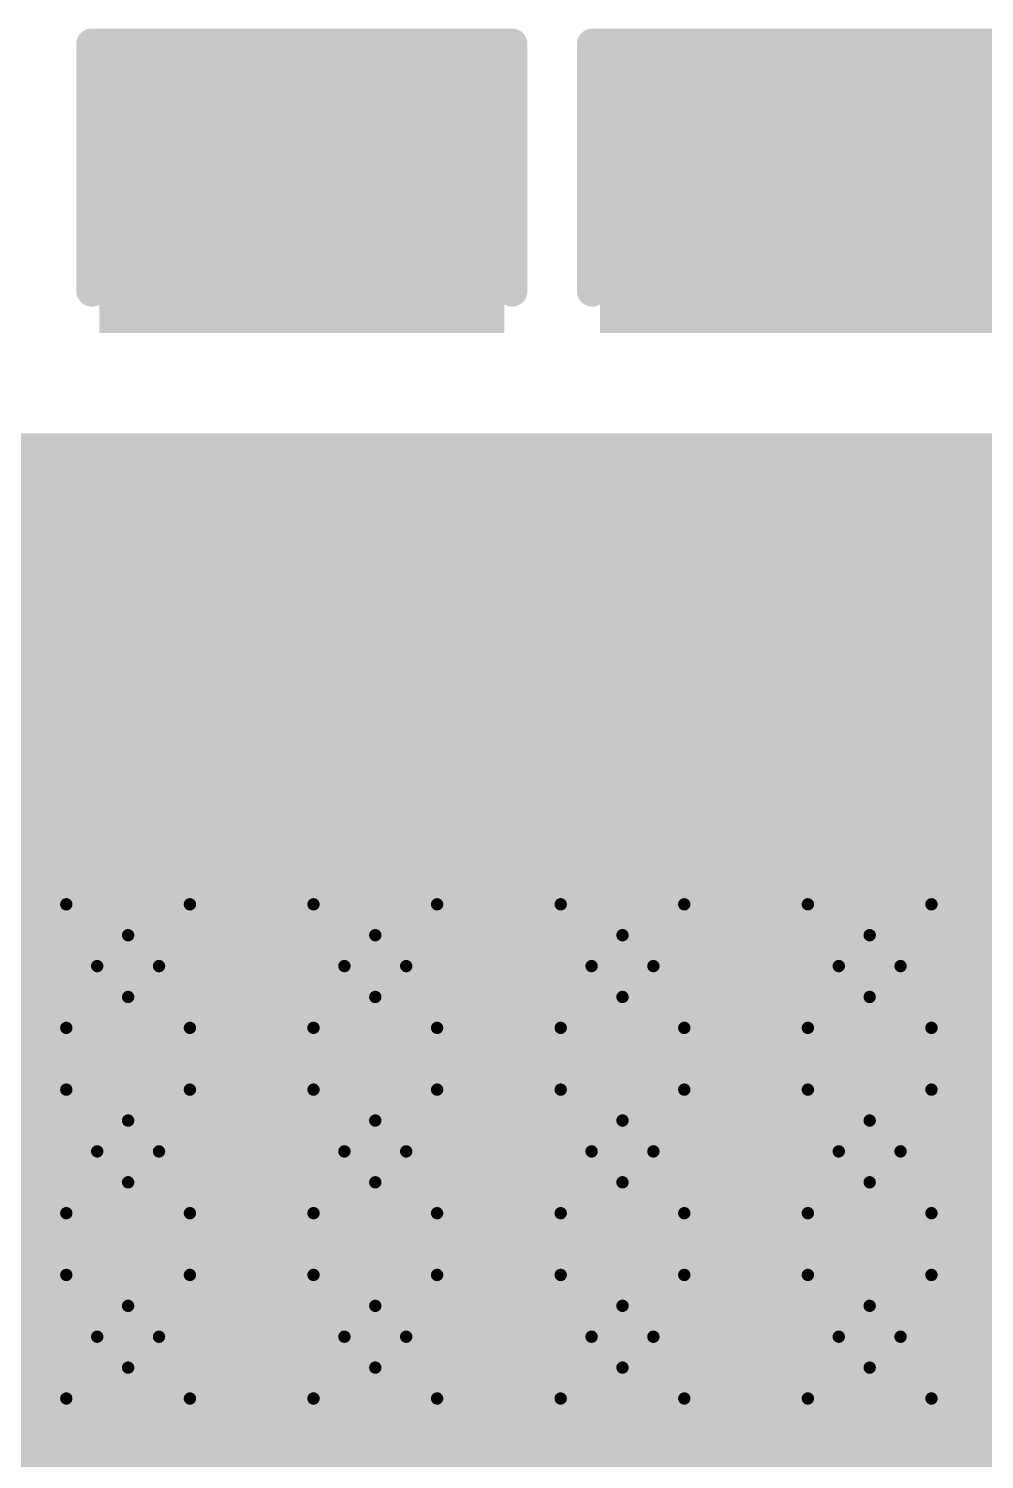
# Model space of a CAD drawing. Header units: inches. Extents: x -11 to 1110, y -7 to 455.
# Drawn here: x 620.95 to 624.88, y 9.4 to 15.28 of the extents above; entities that cross this region are included whole.
import ezdxf

# ---------------------------------------------------------------- set-up
doc = ezdxf.new("R2010")
doc.units = ezdxf.units.IN
for name, color, linetype in [('Bottom Layer', 5, 'Continuous'), ('Bottom Overlay', 54, 'Continuous'), ('Bottom Paste', 16, 'Continuous'), ('Bottom Solder', 6, 'Continuous'), ('Drill Drawing', 1, 'Continuous'), ('Top Layer', 1, 'Continuous'), ('Top Solder', 216, 'Continuous'), ('Via Holes', 16, 'Continuous')]:
    doc.layers.add(name, color=color, linetype=linetype)

# ---------------------------------------------------------------- blocks, each defined once
blk = doc.blocks.new('C___0805_B_255')
at = {"layer": 'Bottom Layer'}
for points in [[(-1.524, 0.762), (-0.508, 0.762), (-0.508, -0.762), (-1.524, -0.762)], [(0.508, 0.762), (1.524, 0.762), (1.524, -0.762), (0.508, -0.762)]]:
    blk.add_hatch(color=5, dxfattribs=at).paths.add_polyline_path(points)
at = {"layer": 'Bottom Paste'}
for points in [[(-1.524, 0.762), (-0.508, 0.762), (-0.508, -0.762), (-1.524, -0.762)], [(0.508, 0.762), (1.524, 0.762), (1.524, -0.762), (0.508, -0.762)]]:
    blk.add_hatch(color=16, dxfattribs=at).paths.add_polyline_path(points)
at = {"layer": 'Bottom Solder'}
for points in [[(-1.594, 0.832), (-0.438, 0.832), (-0.438, -0.832), (-1.594, -0.832)], [(0.438, 0.832), (1.594, 0.832), (1.594, -0.832), (0.438, -0.832)]]:
    blk.add_hatch(color=6, dxfattribs=at).paths.add_polyline_path(points)
at = {"layer": 'Bottom Overlay'}
for points in [[(-0.6096, 0.8636, 0.127, 0.127, 0), (-1.6256, 0.8636, 0.127, 0.127, 0)], [(-1.6256, -0.8636, 0.127, 0.127, 0), (-1.6256, 0.8636, 0.127, 0.127, 0)], [(1.6256, 0.8636, 0.127, 0.127, 0), (0.6096, 0.8636, 0.127, 0.127, 0)], [(1.6256, -0.8636, 0.127, 0.127, 0), (1.6256, 0.8636, 0.127, 0.127, 0)], [(-0.6096, -0.8636, 0.127, 0.127, 0), (-1.6256, -0.8636, 0.127, 0.127, 0)], [(1.6256, -0.8636, 0.127, 0.127, 0), (0.6096, -0.8636, 0.127, 0.127, 0)]]:
    blk.add_lwpolyline(points, format="xyseb", dxfattribs=at)
for points in [[(-1.6574, 0.8636, 0.0635, 0.0635, 1), (-1.5938, 0.8636, 0.0635, 0.0635, 1)], [(-1.6574, 0.8636, 0.0635, 0.0635, 1), (-1.5938, 0.8636, 0.0635, 0.0635, 1)], [(-0.6413, 0.8636, 0.0635, 0.0635, 1), (-0.5778, 0.8636, 0.0635, 0.0635, 1)], [(0.5778, 0.8636, 0.0635, 0.0635, 1), (0.6413, 0.8636, 0.0635, 0.0635, 1)], [(1.5938, 0.8636, 0.0635, 0.0635, 1), (1.6574, 0.8636, 0.0635, 0.0635, 1)], [(1.5938, 0.8636, 0.0635, 0.0635, 1), (1.6574, 0.8636, 0.0635, 0.0635, 1)], [(-1.6574, -0.8636, 0.0635, 0.0635, 1), (-1.5938, -0.8636, 0.0635, 0.0635, 1)], [(-1.6574, -0.8636, 0.0635, 0.0635, 1), (-1.5938, -0.8636, 0.0635, 0.0635, 1)], [(-0.6413, -0.8636, 0.0635, 0.0635, 1), (-0.5778, -0.8636, 0.0635, 0.0635, 1)], [(0.5778, -0.8636, 0.0635, 0.0635, 1), (0.6413, -0.8636, 0.0635, 0.0635, 1)], [(1.5938, -0.8636, 0.0635, 0.0635, 1), (1.6574, -0.8636, 0.0635, 0.0635, 1)], [(1.5938, -0.8636, 0.0635, 0.0635, 1), (1.6574, -0.8636, 0.0635, 0.0635, 1)]]:
    blk.add_lwpolyline(points, format="xyseb", close=True, dxfattribs=at)
blk = doc.blocks.new('C___0805_B_256')
at = {"layer": 'Bottom Layer'}
for points in [[(-1.524, 0.762), (-0.508, 0.762), (-0.508, -0.762), (-1.524, -0.762)], [(0.508, 0.762), (1.524, 0.762), (1.524, -0.762), (0.508, -0.762)]]:
    blk.add_hatch(color=5, dxfattribs=at).paths.add_polyline_path(points)
at = {"layer": 'Bottom Paste'}
for points in [[(-1.524, 0.762), (-0.508, 0.762), (-0.508, -0.762), (-1.524, -0.762)], [(0.508, 0.762), (1.524, 0.762), (1.524, -0.762), (0.508, -0.762)]]:
    blk.add_hatch(color=16, dxfattribs=at).paths.add_polyline_path(points)
at = {"layer": 'Bottom Solder'}
for points in [[(-1.594, 0.832), (-0.438, 0.832), (-0.438, -0.832), (-1.594, -0.832)], [(0.438, 0.832), (1.594, 0.832), (1.594, -0.832), (0.438, -0.832)]]:
    blk.add_hatch(color=6, dxfattribs=at).paths.add_polyline_path(points)
at = {"layer": 'Bottom Overlay'}
for points in [[(-0.6096, 0.8636, 0.127, 0.127, 0), (-1.6256, 0.8636, 0.127, 0.127, 0)], [(-1.6256, -0.8636, 0.127, 0.127, 0), (-1.6256, 0.8636, 0.127, 0.127, 0)], [(1.6256, 0.8636, 0.127, 0.127, 0), (0.6096, 0.8636, 0.127, 0.127, 0)], [(1.6256, -0.8636, 0.127, 0.127, 0), (1.6256, 0.8636, 0.127, 0.127, 0)], [(-0.6096, -0.8636, 0.127, 0.127, 0), (-1.6256, -0.8636, 0.127, 0.127, 0)], [(1.6256, -0.8636, 0.127, 0.127, 0), (0.6096, -0.8636, 0.127, 0.127, 0)]]:
    blk.add_lwpolyline(points, format="xyseb", dxfattribs=at)
for points in [[(-1.6574, 0.8636, 0.0635, 0.0635, 1), (-1.5938, 0.8636, 0.0635, 0.0635, 1)], [(-1.6574, 0.8636, 0.0635, 0.0635, 1), (-1.5938, 0.8636, 0.0635, 0.0635, 1)], [(-0.6413, 0.8636, 0.0635, 0.0635, 1), (-0.5778, 0.8636, 0.0635, 0.0635, 1)], [(0.5778, 0.8636, 0.0635, 0.0635, 1), (0.6413, 0.8636, 0.0635, 0.0635, 1)], [(1.5938, 0.8636, 0.0635, 0.0635, 1), (1.6574, 0.8636, 0.0635, 0.0635, 1)], [(1.5938, 0.8636, 0.0635, 0.0635, 1), (1.6574, 0.8636, 0.0635, 0.0635, 1)], [(-1.6574, -0.8636, 0.0635, 0.0635, 1), (-1.5938, -0.8636, 0.0635, 0.0635, 1)], [(-1.6574, -0.8636, 0.0635, 0.0635, 1), (-1.5938, -0.8636, 0.0635, 0.0635, 1)], [(-0.6413, -0.8636, 0.0635, 0.0635, 1), (-0.5778, -0.8636, 0.0635, 0.0635, 1)], [(0.5778, -0.8636, 0.0635, 0.0635, 1), (0.6413, -0.8636, 0.0635, 0.0635, 1)], [(1.5938, -0.8636, 0.0635, 0.0635, 1), (1.6574, -0.8636, 0.0635, 0.0635, 1)], [(1.5938, -0.8636, 0.0635, 0.0635, 1), (1.6574, -0.8636, 0.0635, 0.0635, 1)]]:
    blk.add_lwpolyline(points, format="xyseb", close=True, dxfattribs=at)

msp = doc.modelspace()

# ---------------------------------------------------------------- hatches: boundary and pattern name
at = {"layer": 'Bottom Layer'}
msp.add_hatch(color=5, dxfattribs=at).paths.add_polyline_path([(638.429, 15.2624), (638.432, 15.2475), (638.432, 13.621), (638.432, 10.2866), (638.432, 10.2866), (638.432, 8.4648), (636.2401, 8.4648), (636.2222, 8.4684), (636.2222, 8.8204), (633.86, 8.8204), (633.86, 8.5077), (633.8565, 8.4902), (633.8565, 7.9603), (633.8387, 7.9568), (633.3267, 7.9568), (633.3088, 7.9603), (633.3088, 8.648), (633.2504, 8.648), (633.2504, 10.4714), (631.0884, 10.4714), (631.0884, 0.259), (600.8116, 0.259), (600.8116, 5.8241), (600.8146, 5.839), (600.8295, 5.842), (617.4486, 5.842), (617.4486, 10.4714), (616.2981, 10.4714), (616.2832, 10.4744), (616.2802, 10.4893), (616.2802, 10.8267), (616.2802, 12.0856), (614.6401, 12.0856), (614.371, 12.3547), (614.371, 12.7805), (614.3759, 12.7805), (614.3759, 13.621), (614.5964, 13.621), (614.5964, 12.7805), (615.176, 12.7805), (615.176, 13.621), (627.2784, 13.621), (627.2784, 15.2475), (627.2814, 15.2624), (627.2963, 15.2654), (638.4141, 15.2654)])
h = msp.add_hatch(color=5, dxfattribs=at)
edge = h.paths.add_edge_path()
edge.add_arc((621.3602, 11.43), 0.3, 0, 360)
h = msp.add_hatch(color=5, dxfattribs=at)
edge = h.paths.add_edge_path()
edge.add_arc((622.3762, 11.43), 0.3, 0, 360)
h = msp.add_hatch(color=5, dxfattribs=at)
edge = h.paths.add_edge_path()
edge.add_arc((623.3922, 11.43), 0.3, 0, 360)
h = msp.add_hatch(color=5, dxfattribs=at)
edge = h.paths.add_edge_path()
edge.add_arc((624.4082, 11.43), 0.3, 0, 360)
h = msp.add_hatch(color=5, dxfattribs=at)
edge = h.paths.add_edge_path()
edge.add_arc((621.3602, 10.668), 0.3, 0, 360)
h = msp.add_hatch(color=5, dxfattribs=at)
edge = h.paths.add_edge_path()
edge.add_arc((622.3762, 10.668), 0.3, 0, 360)
h = msp.add_hatch(color=5, dxfattribs=at)
edge = h.paths.add_edge_path()
edge.add_arc((623.3922, 10.668), 0.3, 0, 360)
h = msp.add_hatch(color=5, dxfattribs=at)
edge = h.paths.add_edge_path()
edge.add_arc((624.4082, 10.668), 0.3, 0, 360)
h = msp.add_hatch(color=5, dxfattribs=at)
edge = h.paths.add_edge_path()
edge.add_arc((621.3602, 9.906), 0.3, 0, 360)
h = msp.add_hatch(color=5, dxfattribs=at)
edge = h.paths.add_edge_path()
edge.add_arc((622.3762, 9.906), 0.3, 0, 360)
h = msp.add_hatch(color=5, dxfattribs=at)
edge = h.paths.add_edge_path()
edge.add_arc((623.3922, 9.906), 0.3, 0, 360)
h = msp.add_hatch(color=5, dxfattribs=at)
edge = h.paths.add_edge_path()
edge.add_arc((624.4082, 9.906), 0.3, 0, 360)
at = {"layer": 'Bottom Solder'}
h = msp.add_hatch(color=6, dxfattribs=at)
edge = h.paths.add_edge_path()
edge.add_arc((621.3602, 11.43), 0.4016, 0, 360)
h = msp.add_hatch(color=6, dxfattribs=at)
edge = h.paths.add_edge_path()
edge.add_arc((622.3762, 11.43), 0.4016, 0, 360)
h = msp.add_hatch(color=6, dxfattribs=at)
edge = h.paths.add_edge_path()
edge.add_arc((623.3922, 11.43), 0.4016, 0, 360)
h = msp.add_hatch(color=6, dxfattribs=at)
edge = h.paths.add_edge_path()
edge.add_arc((624.4082, 11.43), 0.4016, 0, 360)
h = msp.add_hatch(color=6, dxfattribs=at)
edge = h.paths.add_edge_path()
edge.add_arc((621.3602, 10.668), 0.4016, 0, 360)
h = msp.add_hatch(color=6, dxfattribs=at)
edge = h.paths.add_edge_path()
edge.add_arc((622.3762, 10.668), 0.4016, 0, 360)
h = msp.add_hatch(color=6, dxfattribs=at)
edge = h.paths.add_edge_path()
edge.add_arc((623.3922, 10.668), 0.4016, 0, 360)
h = msp.add_hatch(color=6, dxfattribs=at)
edge = h.paths.add_edge_path()
edge.add_arc((624.4082, 10.668), 0.4016, 0, 360)
h = msp.add_hatch(color=6, dxfattribs=at)
edge = h.paths.add_edge_path()
edge.add_arc((621.3602, 9.906), 0.4016, 0, 360)
h = msp.add_hatch(color=6, dxfattribs=at)
edge = h.paths.add_edge_path()
edge.add_arc((622.3762, 9.906), 0.4016, 0, 360)
h = msp.add_hatch(color=6, dxfattribs=at)
edge = h.paths.add_edge_path()
edge.add_arc((623.3922, 9.906), 0.4016, 0, 360)
h = msp.add_hatch(color=6, dxfattribs=at)
edge = h.paths.add_edge_path()
edge.add_arc((624.4082, 9.906), 0.4016, 0, 360)
at = {"layer": 'Top Layer'}
msp.add_hatch(color=1, dxfattribs=at).paths.add_polyline_path([(638.432, 8.8204), (631.1392, 8.8204), (631.1392, 0.259), (616.2802, 0.259), (616.2802, 10.4714), (616.2802, 12.0856), (616.2802, 13.621), (638.432, 13.621)])
h = msp.add_hatch(color=1, dxfattribs=at)
edge = h.paths.add_edge_path()
edge.add_arc((621.3602, 11.43), 0.3, 0, 360)
h = msp.add_hatch(color=1, dxfattribs=at)
edge = h.paths.add_edge_path()
edge.add_arc((622.3762, 11.43), 0.3, 0, 360)
h = msp.add_hatch(color=1, dxfattribs=at)
edge = h.paths.add_edge_path()
edge.add_arc((623.3922, 11.43), 0.3, 0, 360)
h = msp.add_hatch(color=1, dxfattribs=at)
edge = h.paths.add_edge_path()
edge.add_arc((624.4082, 11.43), 0.3, 0, 360)
h = msp.add_hatch(color=1, dxfattribs=at)
edge = h.paths.add_edge_path()
edge.add_arc((621.3602, 10.668), 0.3, 0, 360)
h = msp.add_hatch(color=1, dxfattribs=at)
edge = h.paths.add_edge_path()
edge.add_arc((622.3762, 10.668), 0.3, 0, 360)
h = msp.add_hatch(color=1, dxfattribs=at)
edge = h.paths.add_edge_path()
edge.add_arc((623.3922, 10.668), 0.3, 0, 360)
h = msp.add_hatch(color=1, dxfattribs=at)
edge = h.paths.add_edge_path()
edge.add_arc((624.4082, 10.668), 0.3, 0, 360)
h = msp.add_hatch(color=1, dxfattribs=at)
edge = h.paths.add_edge_path()
edge.add_arc((621.3602, 9.906), 0.3, 0, 360)
h = msp.add_hatch(color=1, dxfattribs=at)
edge = h.paths.add_edge_path()
edge.add_arc((622.3762, 9.906), 0.3, 0, 360)
h = msp.add_hatch(color=1, dxfattribs=at)
edge = h.paths.add_edge_path()
edge.add_arc((623.3922, 9.906), 0.3, 0, 360)
h = msp.add_hatch(color=1, dxfattribs=at)
edge = h.paths.add_edge_path()
edge.add_arc((624.4082, 9.906), 0.3, 0, 360)
at = {"layer": 'Top Solder'}
h = msp.add_hatch(color=216, dxfattribs=at)
edge = h.paths.add_edge_path()
edge.add_arc((621.3602, 11.43), 0.4016, 0, 360)
h = msp.add_hatch(color=216, dxfattribs=at)
edge = h.paths.add_edge_path()
edge.add_arc((622.3762, 11.43), 0.4016, 0, 360)
h = msp.add_hatch(color=216, dxfattribs=at)
edge = h.paths.add_edge_path()
edge.add_arc((623.3922, 11.43), 0.4016, 0, 360)
h = msp.add_hatch(color=216, dxfattribs=at)
edge = h.paths.add_edge_path()
edge.add_arc((624.4082, 11.43), 0.4016, 0, 360)
h = msp.add_hatch(color=216, dxfattribs=at)
edge = h.paths.add_edge_path()
edge.add_arc((621.3602, 10.668), 0.4016, 0, 360)
h = msp.add_hatch(color=216, dxfattribs=at)
edge = h.paths.add_edge_path()
edge.add_arc((622.3762, 10.668), 0.4016, 0, 360)
h = msp.add_hatch(color=216, dxfattribs=at)
edge = h.paths.add_edge_path()
edge.add_arc((623.3922, 10.668), 0.4016, 0, 360)
h = msp.add_hatch(color=216, dxfattribs=at)
edge = h.paths.add_edge_path()
edge.add_arc((624.4082, 10.668), 0.4016, 0, 360)
h = msp.add_hatch(color=216, dxfattribs=at)
edge = h.paths.add_edge_path()
edge.add_arc((621.3602, 9.906), 0.4016, 0, 360)
h = msp.add_hatch(color=216, dxfattribs=at)
edge = h.paths.add_edge_path()
edge.add_arc((622.3762, 9.906), 0.4016, 0, 360)
h = msp.add_hatch(color=216, dxfattribs=at)
edge = h.paths.add_edge_path()
edge.add_arc((623.3922, 9.906), 0.4016, 0, 360)
h = msp.add_hatch(color=216, dxfattribs=at)
edge = h.paths.add_edge_path()
edge.add_arc((624.4082, 9.906), 0.4016, 0, 360)
at = {"layer": 'Via Holes'}
h = msp.add_hatch(color=7, dxfattribs=at)
edge = h.paths.add_edge_path()
edge.add_arc((621.3602, 11.43), 0.15, 0, 360)
h = msp.add_hatch(color=7, dxfattribs=at)
edge = h.paths.add_edge_path()
edge.add_arc((622.3762, 11.43), 0.15, 0, 360)
h = msp.add_hatch(color=7, dxfattribs=at)
edge = h.paths.add_edge_path()
edge.add_arc((623.3922, 11.43), 0.15, 0, 360)
h = msp.add_hatch(color=7, dxfattribs=at)
edge = h.paths.add_edge_path()
edge.add_arc((624.4082, 11.43), 0.15, 0, 360)
h = msp.add_hatch(color=7, dxfattribs=at)
edge = h.paths.add_edge_path()
edge.add_arc((621.3602, 10.668), 0.15, 0, 360)
h = msp.add_hatch(color=7, dxfattribs=at)
edge = h.paths.add_edge_path()
edge.add_arc((622.3762, 10.668), 0.15, 0, 360)
h = msp.add_hatch(color=7, dxfattribs=at)
edge = h.paths.add_edge_path()
edge.add_arc((623.3922, 10.668), 0.15, 0, 360)
h = msp.add_hatch(color=7, dxfattribs=at)
edge = h.paths.add_edge_path()
edge.add_arc((624.4082, 10.668), 0.15, 0, 360)
h = msp.add_hatch(color=7, dxfattribs=at)
edge = h.paths.add_edge_path()
edge.add_arc((621.3602, 9.906), 0.15, 0, 360)
h = msp.add_hatch(color=7, dxfattribs=at)
edge = h.paths.add_edge_path()
edge.add_arc((622.3762, 9.906), 0.15, 0, 360)
h = msp.add_hatch(color=7, dxfattribs=at)
edge = h.paths.add_edge_path()
edge.add_arc((623.3922, 9.906), 0.15, 0, 360)
h = msp.add_hatch(color=7, dxfattribs=at)
edge = h.paths.add_edge_path()
edge.add_arc((624.4082, 9.906), 0.15, 0, 360)

# ---------------------------------------------------------------- linework, layer by layer
at = {"layer": 'Drill Drawing'}
for points in [[(621.1062, 11.684, 0.0508, 0.0508, 0), (621.3602, 11.557, 0.0508, 0.0508, 0)], [(621.1062, 11.684, 0.0508, 0.0508, 0), (621.2332, 11.43, 0.0508, 0.0508, 0)], [(621.3602, 11.557, 0.0508, 0.0508, 0), (621.6142, 11.684, 0.0508, 0.0508, 0)], [(621.4872, 11.43, 0.0508, 0.0508, 0), (621.6142, 11.684, 0.0508, 0.0508, 0)], [(622.1222, 11.684, 0.0508, 0.0508, 0), (622.3762, 11.557, 0.0508, 0.0508, 0)], [(622.1222, 11.684, 0.0508, 0.0508, 0), (622.2492, 11.43, 0.0508, 0.0508, 0)], [(622.3762, 11.557, 0.0508, 0.0508, 0), (622.6302, 11.684, 0.0508, 0.0508, 0)], [(622.5032, 11.43, 0.0508, 0.0508, 0), (622.6302, 11.684, 0.0508, 0.0508, 0)], [(623.1382, 11.684, 0.0508, 0.0508, 0), (623.3922, 11.557, 0.0508, 0.0508, 0)], [(623.1382, 11.684, 0.0508, 0.0508, 0), (623.2652, 11.43, 0.0508, 0.0508, 0)], [(623.3922, 11.557, 0.0508, 0.0508, 0), (623.6462, 11.684, 0.0508, 0.0508, 0)], [(623.5192, 11.43, 0.0508, 0.0508, 0), (623.6462, 11.684, 0.0508, 0.0508, 0)], [(624.1542, 11.684, 0.0508, 0.0508, 0), (624.4082, 11.557, 0.0508, 0.0508, 0)], [(624.1542, 11.684, 0.0508, 0.0508, 0), (624.2812, 11.43, 0.0508, 0.0508, 0)], [(624.4082, 11.557, 0.0508, 0.0508, 0), (624.6622, 11.684, 0.0508, 0.0508, 0)], [(624.5352, 11.43, 0.0508, 0.0508, 0), (624.6622, 11.684, 0.0508, 0.0508, 0)], [(621.1062, 11.176, 0.0508, 0.0508, 0), (621.2332, 11.43, 0.0508, 0.0508, 0)], [(621.4872, 11.43, 0.0508, 0.0508, 0), (621.6142, 11.176, 0.0508, 0.0508, 0)], [(622.1222, 11.176, 0.0508, 0.0508, 0), (622.2492, 11.43, 0.0508, 0.0508, 0)], [(622.5032, 11.43, 0.0508, 0.0508, 0), (622.6302, 11.176, 0.0508, 0.0508, 0)], [(623.1382, 11.176, 0.0508, 0.0508, 0), (623.2652, 11.43, 0.0508, 0.0508, 0)], [(623.5192, 11.43, 0.0508, 0.0508, 0), (623.6462, 11.176, 0.0508, 0.0508, 0)], [(624.1542, 11.176, 0.0508, 0.0508, 0), (624.2812, 11.43, 0.0508, 0.0508, 0)], [(624.5352, 11.43, 0.0508, 0.0508, 0), (624.6622, 11.176, 0.0508, 0.0508, 0)], [(621.1062, 11.176, 0.0508, 0.0508, 0), (621.3602, 11.303, 0.0508, 0.0508, 0)], [(621.3602, 11.303, 0.0508, 0.0508, 0), (621.6142, 11.176, 0.0508, 0.0508, 0)], [(622.1222, 11.176, 0.0508, 0.0508, 0), (622.3762, 11.303, 0.0508, 0.0508, 0)], [(622.3762, 11.303, 0.0508, 0.0508, 0), (622.6302, 11.176, 0.0508, 0.0508, 0)], [(623.1382, 11.176, 0.0508, 0.0508, 0), (623.3922, 11.303, 0.0508, 0.0508, 0)], [(623.3922, 11.303, 0.0508, 0.0508, 0), (623.6462, 11.176, 0.0508, 0.0508, 0)], [(624.1542, 11.176, 0.0508, 0.0508, 0), (624.4082, 11.303, 0.0508, 0.0508, 0)], [(624.4082, 11.303, 0.0508, 0.0508, 0), (624.6622, 11.176, 0.0508, 0.0508, 0)], [(621.1062, 10.922, 0.0508, 0.0508, 0), (621.3602, 10.795, 0.0508, 0.0508, 0)], [(621.1062, 10.922, 0.0508, 0.0508, 0), (621.2332, 10.668, 0.0508, 0.0508, 0)], [(621.3602, 10.795, 0.0508, 0.0508, 0), (621.6142, 10.922, 0.0508, 0.0508, 0)], [(621.4872, 10.668, 0.0508, 0.0508, 0), (621.6142, 10.922, 0.0508, 0.0508, 0)], [(622.1222, 10.922, 0.0508, 0.0508, 0), (622.3762, 10.795, 0.0508, 0.0508, 0)], [(622.1222, 10.922, 0.0508, 0.0508, 0), (622.2492, 10.668, 0.0508, 0.0508, 0)], [(622.3762, 10.795, 0.0508, 0.0508, 0), (622.6302, 10.922, 0.0508, 0.0508, 0)], [(622.5032, 10.668, 0.0508, 0.0508, 0), (622.6302, 10.922, 0.0508, 0.0508, 0)], [(623.1382, 10.922, 0.0508, 0.0508, 0), (623.3922, 10.795, 0.0508, 0.0508, 0)], [(623.1382, 10.922, 0.0508, 0.0508, 0), (623.2652, 10.668, 0.0508, 0.0508, 0)], [(623.3922, 10.795, 0.0508, 0.0508, 0), (623.6462, 10.922, 0.0508, 0.0508, 0)], [(623.5192, 10.668, 0.0508, 0.0508, 0), (623.6462, 10.922, 0.0508, 0.0508, 0)], [(624.1542, 10.922, 0.0508, 0.0508, 0), (624.4082, 10.795, 0.0508, 0.0508, 0)], [(624.1542, 10.922, 0.0508, 0.0508, 0), (624.2812, 10.668, 0.0508, 0.0508, 0)], [(624.4082, 10.795, 0.0508, 0.0508, 0), (624.6622, 10.922, 0.0508, 0.0508, 0)], [(624.5352, 10.668, 0.0508, 0.0508, 0), (624.6622, 10.922, 0.0508, 0.0508, 0)], [(621.1062, 10.414, 0.0508, 0.0508, 0), (621.2332, 10.668, 0.0508, 0.0508, 0)], [(621.4872, 10.668, 0.0508, 0.0508, 0), (621.6142, 10.414, 0.0508, 0.0508, 0)], [(622.1222, 10.414, 0.0508, 0.0508, 0), (622.2492, 10.668, 0.0508, 0.0508, 0)], [(622.5032, 10.668, 0.0508, 0.0508, 0), (622.6302, 10.414, 0.0508, 0.0508, 0)], [(623.1382, 10.414, 0.0508, 0.0508, 0), (623.2652, 10.668, 0.0508, 0.0508, 0)], [(623.5192, 10.668, 0.0508, 0.0508, 0), (623.6462, 10.414, 0.0508, 0.0508, 0)], [(624.1542, 10.414, 0.0508, 0.0508, 0), (624.2812, 10.668, 0.0508, 0.0508, 0)], [(624.5352, 10.668, 0.0508, 0.0508, 0), (624.6622, 10.414, 0.0508, 0.0508, 0)], [(621.1062, 10.414, 0.0508, 0.0508, 0), (621.3602, 10.541, 0.0508, 0.0508, 0)], [(621.3602, 10.541, 0.0508, 0.0508, 0), (621.6142, 10.414, 0.0508, 0.0508, 0)], [(622.1222, 10.414, 0.0508, 0.0508, 0), (622.3762, 10.541, 0.0508, 0.0508, 0)], [(622.3762, 10.541, 0.0508, 0.0508, 0), (622.6302, 10.414, 0.0508, 0.0508, 0)], [(623.1382, 10.414, 0.0508, 0.0508, 0), (623.3922, 10.541, 0.0508, 0.0508, 0)], [(623.3922, 10.541, 0.0508, 0.0508, 0), (623.6462, 10.414, 0.0508, 0.0508, 0)], [(624.1542, 10.414, 0.0508, 0.0508, 0), (624.4082, 10.541, 0.0508, 0.0508, 0)], [(624.4082, 10.541, 0.0508, 0.0508, 0), (624.6622, 10.414, 0.0508, 0.0508, 0)], [(621.1062, 10.16, 0.0508, 0.0508, 0), (621.3602, 10.033, 0.0508, 0.0508, 0)], [(621.1062, 10.16, 0.0508, 0.0508, 0), (621.2332, 9.906, 0.0508, 0.0508, 0)], [(621.3602, 10.033, 0.0508, 0.0508, 0), (621.6142, 10.16, 0.0508, 0.0508, 0)], [(621.4872, 9.906, 0.0508, 0.0508, 0), (621.6142, 10.16, 0.0508, 0.0508, 0)], [(622.1222, 10.16, 0.0508, 0.0508, 0), (622.3762, 10.033, 0.0508, 0.0508, 0)], [(622.1222, 10.16, 0.0508, 0.0508, 0), (622.2492, 9.906, 0.0508, 0.0508, 0)], [(622.3762, 10.033, 0.0508, 0.0508, 0), (622.6302, 10.16, 0.0508, 0.0508, 0)], [(622.5032, 9.906, 0.0508, 0.0508, 0), (622.6302, 10.16, 0.0508, 0.0508, 0)], [(623.1382, 10.16, 0.0508, 0.0508, 0), (623.3922, 10.033, 0.0508, 0.0508, 0)], [(623.1382, 10.16, 0.0508, 0.0508, 0), (623.2652, 9.906, 0.0508, 0.0508, 0)], [(623.3922, 10.033, 0.0508, 0.0508, 0), (623.6462, 10.16, 0.0508, 0.0508, 0)], [(623.5192, 9.906, 0.0508, 0.0508, 0), (623.6462, 10.16, 0.0508, 0.0508, 0)], [(624.1542, 10.16, 0.0508, 0.0508, 0), (624.4082, 10.033, 0.0508, 0.0508, 0)], [(624.1542, 10.16, 0.0508, 0.0508, 0), (624.2812, 9.906, 0.0508, 0.0508, 0)], [(624.4082, 10.033, 0.0508, 0.0508, 0), (624.6622, 10.16, 0.0508, 0.0508, 0)], [(624.5352, 9.906, 0.0508, 0.0508, 0), (624.6622, 10.16, 0.0508, 0.0508, 0)], [(621.1062, 9.652, 0.0508, 0.0508, 0), (621.2332, 9.906, 0.0508, 0.0508, 0)], [(621.4872, 9.906, 0.0508, 0.0508, 0), (621.6142, 9.652, 0.0508, 0.0508, 0)], [(622.1222, 9.652, 0.0508, 0.0508, 0), (622.2492, 9.906, 0.0508, 0.0508, 0)], [(622.5032, 9.906, 0.0508, 0.0508, 0), (622.6302, 9.652, 0.0508, 0.0508, 0)], [(623.1382, 9.652, 0.0508, 0.0508, 0), (623.2652, 9.906, 0.0508, 0.0508, 0)], [(623.5192, 9.906, 0.0508, 0.0508, 0), (623.6462, 9.652, 0.0508, 0.0508, 0)], [(624.1542, 9.652, 0.0508, 0.0508, 0), (624.2812, 9.906, 0.0508, 0.0508, 0)], [(624.5352, 9.906, 0.0508, 0.0508, 0), (624.6622, 9.652, 0.0508, 0.0508, 0)], [(621.1062, 9.652, 0.0508, 0.0508, 0), (621.3602, 9.779, 0.0508, 0.0508, 0)], [(621.3602, 9.779, 0.0508, 0.0508, 0), (621.6142, 9.652, 0.0508, 0.0508, 0)], [(622.1222, 9.652, 0.0508, 0.0508, 0), (622.3762, 9.779, 0.0508, 0.0508, 0)], [(622.3762, 9.779, 0.0508, 0.0508, 0), (622.6302, 9.652, 0.0508, 0.0508, 0)], [(623.1382, 9.652, 0.0508, 0.0508, 0), (623.3922, 9.779, 0.0508, 0.0508, 0)], [(623.3922, 9.779, 0.0508, 0.0508, 0), (623.6462, 9.652, 0.0508, 0.0508, 0)], [(624.1542, 9.652, 0.0508, 0.0508, 0), (624.4082, 9.779, 0.0508, 0.0508, 0)], [(624.4082, 9.779, 0.0508, 0.0508, 0), (624.6622, 9.652, 0.0508, 0.0508, 0)]]:
    msp.add_lwpolyline(points, format="xyseb", dxfattribs=at)
for points in [[(621.0935, 11.684, 0.0254, 0.0254, 1), (621.1189, 11.684, 0.0254, 0.0254, 1)], [(621.0935, 11.684, 0.0254, 0.0254, 1), (621.1189, 11.684, 0.0254, 0.0254, 1)], [(621.6015, 11.684, 0.0254, 0.0254, 1), (621.6269, 11.684, 0.0254, 0.0254, 1)], [(621.6015, 11.684, 0.0254, 0.0254, 1), (621.6269, 11.684, 0.0254, 0.0254, 1)], [(622.1095, 11.684, 0.0254, 0.0254, 1), (622.1349, 11.684, 0.0254, 0.0254, 1)], [(622.1095, 11.684, 0.0254, 0.0254, 1), (622.1349, 11.684, 0.0254, 0.0254, 1)], [(622.6175, 11.684, 0.0254, 0.0254, 1), (622.6429, 11.684, 0.0254, 0.0254, 1)], [(622.6175, 11.684, 0.0254, 0.0254, 1), (622.6429, 11.684, 0.0254, 0.0254, 1)], [(623.1255, 11.684, 0.0254, 0.0254, 1), (623.1509, 11.684, 0.0254, 0.0254, 1)], [(623.1255, 11.684, 0.0254, 0.0254, 1), (623.1509, 11.684, 0.0254, 0.0254, 1)], [(623.6335, 11.684, 0.0254, 0.0254, 1), (623.6589, 11.684, 0.0254, 0.0254, 1)], [(623.6335, 11.684, 0.0254, 0.0254, 1), (623.6589, 11.684, 0.0254, 0.0254, 1)], [(624.1415, 11.684, 0.0254, 0.0254, 1), (624.1669, 11.684, 0.0254, 0.0254, 1)], [(624.1415, 11.684, 0.0254, 0.0254, 1), (624.1669, 11.684, 0.0254, 0.0254, 1)], [(624.6495, 11.684, 0.0254, 0.0254, 1), (624.6749, 11.684, 0.0254, 0.0254, 1)], [(624.6495, 11.684, 0.0254, 0.0254, 1), (624.6749, 11.684, 0.0254, 0.0254, 1)], [(621.3475, 11.557, 0.0254, 0.0254, 1), (621.3729, 11.557, 0.0254, 0.0254, 1)], [(621.3475, 11.557, 0.0254, 0.0254, 1), (621.3729, 11.557, 0.0254, 0.0254, 1)], [(622.3635, 11.557, 0.0254, 0.0254, 1), (622.3889, 11.557, 0.0254, 0.0254, 1)], [(622.3635, 11.557, 0.0254, 0.0254, 1), (622.3889, 11.557, 0.0254, 0.0254, 1)], [(623.3795, 11.557, 0.0254, 0.0254, 1), (623.4049, 11.557, 0.0254, 0.0254, 1)], [(623.3795, 11.557, 0.0254, 0.0254, 1), (623.4049, 11.557, 0.0254, 0.0254, 1)], [(624.3955, 11.557, 0.0254, 0.0254, 1), (624.4209, 11.557, 0.0254, 0.0254, 1)], [(624.3955, 11.557, 0.0254, 0.0254, 1), (624.4209, 11.557, 0.0254, 0.0254, 1)], [(621.2205, 11.43, 0.0254, 0.0254, 1), (621.2459, 11.43, 0.0254, 0.0254, 1)], [(621.2205, 11.43, 0.0254, 0.0254, 1), (621.2459, 11.43, 0.0254, 0.0254, 1)], [(621.4745, 11.43, 0.0254, 0.0254, 1), (621.4999, 11.43, 0.0254, 0.0254, 1)], [(621.4745, 11.43, 0.0254, 0.0254, 1), (621.4999, 11.43, 0.0254, 0.0254, 1)], [(622.2365, 11.43, 0.0254, 0.0254, 1), (622.2619, 11.43, 0.0254, 0.0254, 1)], [(622.2365, 11.43, 0.0254, 0.0254, 1), (622.2619, 11.43, 0.0254, 0.0254, 1)], [(622.4905, 11.43, 0.0254, 0.0254, 1), (622.5159, 11.43, 0.0254, 0.0254, 1)], [(622.4905, 11.43, 0.0254, 0.0254, 1), (622.5159, 11.43, 0.0254, 0.0254, 1)], [(623.2525, 11.43, 0.0254, 0.0254, 1), (623.2779, 11.43, 0.0254, 0.0254, 1)], [(623.2525, 11.43, 0.0254, 0.0254, 1), (623.2779, 11.43, 0.0254, 0.0254, 1)], [(623.5065, 11.43, 0.0254, 0.0254, 1), (623.5319, 11.43, 0.0254, 0.0254, 1)], [(623.5065, 11.43, 0.0254, 0.0254, 1), (623.5319, 11.43, 0.0254, 0.0254, 1)], [(624.2685, 11.43, 0.0254, 0.0254, 1), (624.2939, 11.43, 0.0254, 0.0254, 1)], [(624.2685, 11.43, 0.0254, 0.0254, 1), (624.2939, 11.43, 0.0254, 0.0254, 1)], [(624.5225, 11.43, 0.0254, 0.0254, 1), (624.5479, 11.43, 0.0254, 0.0254, 1)], [(624.5225, 11.43, 0.0254, 0.0254, 1), (624.5479, 11.43, 0.0254, 0.0254, 1)], [(621.3475, 11.303, 0.0254, 0.0254, 1), (621.3729, 11.303, 0.0254, 0.0254, 1)], [(621.3475, 11.303, 0.0254, 0.0254, 1), (621.3729, 11.303, 0.0254, 0.0254, 1)], [(622.3635, 11.303, 0.0254, 0.0254, 1), (622.3889, 11.303, 0.0254, 0.0254, 1)], [(622.3635, 11.303, 0.0254, 0.0254, 1), (622.3889, 11.303, 0.0254, 0.0254, 1)], [(623.3795, 11.303, 0.0254, 0.0254, 1), (623.4049, 11.303, 0.0254, 0.0254, 1)], [(623.3795, 11.303, 0.0254, 0.0254, 1), (623.4049, 11.303, 0.0254, 0.0254, 1)], [(624.3955, 11.303, 0.0254, 0.0254, 1), (624.4209, 11.303, 0.0254, 0.0254, 1)], [(624.3955, 11.303, 0.0254, 0.0254, 1), (624.4209, 11.303, 0.0254, 0.0254, 1)], [(621.0935, 11.176, 0.0254, 0.0254, 1), (621.1189, 11.176, 0.0254, 0.0254, 1)], [(621.0935, 11.176, 0.0254, 0.0254, 1), (621.1189, 11.176, 0.0254, 0.0254, 1)], [(621.6015, 11.176, 0.0254, 0.0254, 1), (621.6269, 11.176, 0.0254, 0.0254, 1)], [(621.6015, 11.176, 0.0254, 0.0254, 1), (621.6269, 11.176, 0.0254, 0.0254, 1)], [(622.1095, 11.176, 0.0254, 0.0254, 1), (622.1349, 11.176, 0.0254, 0.0254, 1)], [(622.1095, 11.176, 0.0254, 0.0254, 1), (622.1349, 11.176, 0.0254, 0.0254, 1)], [(622.6175, 11.176, 0.0254, 0.0254, 1), (622.6429, 11.176, 0.0254, 0.0254, 1)], [(622.6175, 11.176, 0.0254, 0.0254, 1), (622.6429, 11.176, 0.0254, 0.0254, 1)], [(623.1255, 11.176, 0.0254, 0.0254, 1), (623.1509, 11.176, 0.0254, 0.0254, 1)], [(623.1255, 11.176, 0.0254, 0.0254, 1), (623.1509, 11.176, 0.0254, 0.0254, 1)], [(623.6335, 11.176, 0.0254, 0.0254, 1), (623.6589, 11.176, 0.0254, 0.0254, 1)], [(623.6335, 11.176, 0.0254, 0.0254, 1), (623.6589, 11.176, 0.0254, 0.0254, 1)], [(624.1415, 11.176, 0.0254, 0.0254, 1), (624.1669, 11.176, 0.0254, 0.0254, 1)], [(624.1415, 11.176, 0.0254, 0.0254, 1), (624.1669, 11.176, 0.0254, 0.0254, 1)], [(624.6495, 11.176, 0.0254, 0.0254, 1), (624.6749, 11.176, 0.0254, 0.0254, 1)], [(624.6495, 11.176, 0.0254, 0.0254, 1), (624.6749, 11.176, 0.0254, 0.0254, 1)], [(621.0935, 10.922, 0.0254, 0.0254, 1), (621.1189, 10.922, 0.0254, 0.0254, 1)], [(621.0935, 10.922, 0.0254, 0.0254, 1), (621.1189, 10.922, 0.0254, 0.0254, 1)], [(621.6015, 10.922, 0.0254, 0.0254, 1), (621.6269, 10.922, 0.0254, 0.0254, 1)], [(621.6015, 10.922, 0.0254, 0.0254, 1), (621.6269, 10.922, 0.0254, 0.0254, 1)], [(622.1095, 10.922, 0.0254, 0.0254, 1), (622.1349, 10.922, 0.0254, 0.0254, 1)], [(622.1095, 10.922, 0.0254, 0.0254, 1), (622.1349, 10.922, 0.0254, 0.0254, 1)], [(622.6175, 10.922, 0.0254, 0.0254, 1), (622.6429, 10.922, 0.0254, 0.0254, 1)], [(622.6175, 10.922, 0.0254, 0.0254, 1), (622.6429, 10.922, 0.0254, 0.0254, 1)], [(623.1255, 10.922, 0.0254, 0.0254, 1), (623.1509, 10.922, 0.0254, 0.0254, 1)], [(623.1255, 10.922, 0.0254, 0.0254, 1), (623.1509, 10.922, 0.0254, 0.0254, 1)], [(623.6335, 10.922, 0.0254, 0.0254, 1), (623.6589, 10.922, 0.0254, 0.0254, 1)], [(623.6335, 10.922, 0.0254, 0.0254, 1), (623.6589, 10.922, 0.0254, 0.0254, 1)], [(624.1415, 10.922, 0.0254, 0.0254, 1), (624.1669, 10.922, 0.0254, 0.0254, 1)], [(624.1415, 10.922, 0.0254, 0.0254, 1), (624.1669, 10.922, 0.0254, 0.0254, 1)], [(624.6495, 10.922, 0.0254, 0.0254, 1), (624.6749, 10.922, 0.0254, 0.0254, 1)], [(624.6495, 10.922, 0.0254, 0.0254, 1), (624.6749, 10.922, 0.0254, 0.0254, 1)], [(621.3475, 10.795, 0.0254, 0.0254, 1), (621.3729, 10.795, 0.0254, 0.0254, 1)], [(621.3475, 10.795, 0.0254, 0.0254, 1), (621.3729, 10.795, 0.0254, 0.0254, 1)], [(622.3635, 10.795, 0.0254, 0.0254, 1), (622.3889, 10.795, 0.0254, 0.0254, 1)], [(622.3635, 10.795, 0.0254, 0.0254, 1), (622.3889, 10.795, 0.0254, 0.0254, 1)], [(623.3795, 10.795, 0.0254, 0.0254, 1), (623.4049, 10.795, 0.0254, 0.0254, 1)], [(623.3795, 10.795, 0.0254, 0.0254, 1), (623.4049, 10.795, 0.0254, 0.0254, 1)], [(624.3955, 10.795, 0.0254, 0.0254, 1), (624.4209, 10.795, 0.0254, 0.0254, 1)], [(624.3955, 10.795, 0.0254, 0.0254, 1), (624.4209, 10.795, 0.0254, 0.0254, 1)], [(621.2205, 10.668, 0.0254, 0.0254, 1), (621.2459, 10.668, 0.0254, 0.0254, 1)], [(621.2205, 10.668, 0.0254, 0.0254, 1), (621.2459, 10.668, 0.0254, 0.0254, 1)], [(621.4745, 10.668, 0.0254, 0.0254, 1), (621.4999, 10.668, 0.0254, 0.0254, 1)], [(621.4745, 10.668, 0.0254, 0.0254, 1), (621.4999, 10.668, 0.0254, 0.0254, 1)], [(622.2365, 10.668, 0.0254, 0.0254, 1), (622.2619, 10.668, 0.0254, 0.0254, 1)], [(622.2365, 10.668, 0.0254, 0.0254, 1), (622.2619, 10.668, 0.0254, 0.0254, 1)], [(622.4905, 10.668, 0.0254, 0.0254, 1), (622.5159, 10.668, 0.0254, 0.0254, 1)], [(622.4905, 10.668, 0.0254, 0.0254, 1), (622.5159, 10.668, 0.0254, 0.0254, 1)], [(623.2525, 10.668, 0.0254, 0.0254, 1), (623.2779, 10.668, 0.0254, 0.0254, 1)], [(623.2525, 10.668, 0.0254, 0.0254, 1), (623.2779, 10.668, 0.0254, 0.0254, 1)], [(623.5065, 10.668, 0.0254, 0.0254, 1), (623.5319, 10.668, 0.0254, 0.0254, 1)], [(623.5065, 10.668, 0.0254, 0.0254, 1), (623.5319, 10.668, 0.0254, 0.0254, 1)], [(624.2685, 10.668, 0.0254, 0.0254, 1), (624.2939, 10.668, 0.0254, 0.0254, 1)], [(624.2685, 10.668, 0.0254, 0.0254, 1), (624.2939, 10.668, 0.0254, 0.0254, 1)], [(624.5225, 10.668, 0.0254, 0.0254, 1), (624.5479, 10.668, 0.0254, 0.0254, 1)], [(624.5225, 10.668, 0.0254, 0.0254, 1), (624.5479, 10.668, 0.0254, 0.0254, 1)], [(621.3475, 10.541, 0.0254, 0.0254, 1), (621.3729, 10.541, 0.0254, 0.0254, 1)], [(621.3475, 10.541, 0.0254, 0.0254, 1), (621.3729, 10.541, 0.0254, 0.0254, 1)], [(622.3635, 10.541, 0.0254, 0.0254, 1), (622.3889, 10.541, 0.0254, 0.0254, 1)], [(622.3635, 10.541, 0.0254, 0.0254, 1), (622.3889, 10.541, 0.0254, 0.0254, 1)], [(623.3795, 10.541, 0.0254, 0.0254, 1), (623.4049, 10.541, 0.0254, 0.0254, 1)], [(623.3795, 10.541, 0.0254, 0.0254, 1), (623.4049, 10.541, 0.0254, 0.0254, 1)], [(624.3955, 10.541, 0.0254, 0.0254, 1), (624.4209, 10.541, 0.0254, 0.0254, 1)], [(624.3955, 10.541, 0.0254, 0.0254, 1), (624.4209, 10.541, 0.0254, 0.0254, 1)], [(621.0935, 10.414, 0.0254, 0.0254, 1), (621.1189, 10.414, 0.0254, 0.0254, 1)], [(621.0935, 10.414, 0.0254, 0.0254, 1), (621.1189, 10.414, 0.0254, 0.0254, 1)], [(621.6015, 10.414, 0.0254, 0.0254, 1), (621.6269, 10.414, 0.0254, 0.0254, 1)], [(621.6015, 10.414, 0.0254, 0.0254, 1), (621.6269, 10.414, 0.0254, 0.0254, 1)], [(622.1095, 10.414, 0.0254, 0.0254, 1), (622.1349, 10.414, 0.0254, 0.0254, 1)], [(622.1095, 10.414, 0.0254, 0.0254, 1), (622.1349, 10.414, 0.0254, 0.0254, 1)], [(622.6175, 10.414, 0.0254, 0.0254, 1), (622.6429, 10.414, 0.0254, 0.0254, 1)], [(622.6175, 10.414, 0.0254, 0.0254, 1), (622.6429, 10.414, 0.0254, 0.0254, 1)], [(623.1255, 10.414, 0.0254, 0.0254, 1), (623.1509, 10.414, 0.0254, 0.0254, 1)], [(623.1255, 10.414, 0.0254, 0.0254, 1), (623.1509, 10.414, 0.0254, 0.0254, 1)], [(623.6335, 10.414, 0.0254, 0.0254, 1), (623.6589, 10.414, 0.0254, 0.0254, 1)], [(623.6335, 10.414, 0.0254, 0.0254, 1), (623.6589, 10.414, 0.0254, 0.0254, 1)], [(624.1415, 10.414, 0.0254, 0.0254, 1), (624.1669, 10.414, 0.0254, 0.0254, 1)], [(624.1415, 10.414, 0.0254, 0.0254, 1), (624.1669, 10.414, 0.0254, 0.0254, 1)], [(624.6495, 10.414, 0.0254, 0.0254, 1), (624.6749, 10.414, 0.0254, 0.0254, 1)], [(624.6495, 10.414, 0.0254, 0.0254, 1), (624.6749, 10.414, 0.0254, 0.0254, 1)], [(621.0935, 10.16, 0.0254, 0.0254, 1), (621.1189, 10.16, 0.0254, 0.0254, 1)], [(621.0935, 10.16, 0.0254, 0.0254, 1), (621.1189, 10.16, 0.0254, 0.0254, 1)], [(621.6015, 10.16, 0.0254, 0.0254, 1), (621.6269, 10.16, 0.0254, 0.0254, 1)], [(621.6015, 10.16, 0.0254, 0.0254, 1), (621.6269, 10.16, 0.0254, 0.0254, 1)], [(622.1095, 10.16, 0.0254, 0.0254, 1), (622.1349, 10.16, 0.0254, 0.0254, 1)], [(622.1095, 10.16, 0.0254, 0.0254, 1), (622.1349, 10.16, 0.0254, 0.0254, 1)], [(622.6175, 10.16, 0.0254, 0.0254, 1), (622.6429, 10.16, 0.0254, 0.0254, 1)], [(622.6175, 10.16, 0.0254, 0.0254, 1), (622.6429, 10.16, 0.0254, 0.0254, 1)], [(623.1255, 10.16, 0.0254, 0.0254, 1), (623.1509, 10.16, 0.0254, 0.0254, 1)], [(623.1255, 10.16, 0.0254, 0.0254, 1), (623.1509, 10.16, 0.0254, 0.0254, 1)], [(623.6335, 10.16, 0.0254, 0.0254, 1), (623.6589, 10.16, 0.0254, 0.0254, 1)], [(623.6335, 10.16, 0.0254, 0.0254, 1), (623.6589, 10.16, 0.0254, 0.0254, 1)], [(624.1415, 10.16, 0.0254, 0.0254, 1), (624.1669, 10.16, 0.0254, 0.0254, 1)], [(624.1415, 10.16, 0.0254, 0.0254, 1), (624.1669, 10.16, 0.0254, 0.0254, 1)], [(624.6495, 10.16, 0.0254, 0.0254, 1), (624.6749, 10.16, 0.0254, 0.0254, 1)], [(624.6495, 10.16, 0.0254, 0.0254, 1), (624.6749, 10.16, 0.0254, 0.0254, 1)], [(621.3475, 10.033, 0.0254, 0.0254, 1), (621.3729, 10.033, 0.0254, 0.0254, 1)], [(621.3475, 10.033, 0.0254, 0.0254, 1), (621.3729, 10.033, 0.0254, 0.0254, 1)], [(622.3635, 10.033, 0.0254, 0.0254, 1), (622.3889, 10.033, 0.0254, 0.0254, 1)], [(622.3635, 10.033, 0.0254, 0.0254, 1), (622.3889, 10.033, 0.0254, 0.0254, 1)], [(623.3795, 10.033, 0.0254, 0.0254, 1), (623.4049, 10.033, 0.0254, 0.0254, 1)], [(623.3795, 10.033, 0.0254, 0.0254, 1), (623.4049, 10.033, 0.0254, 0.0254, 1)], [(624.3955, 10.033, 0.0254, 0.0254, 1), (624.4209, 10.033, 0.0254, 0.0254, 1)], [(624.3955, 10.033, 0.0254, 0.0254, 1), (624.4209, 10.033, 0.0254, 0.0254, 1)], [(621.2205, 9.906, 0.0254, 0.0254, 1), (621.2459, 9.906, 0.0254, 0.0254, 1)], [(621.2205, 9.906, 0.0254, 0.0254, 1), (621.2459, 9.906, 0.0254, 0.0254, 1)], [(621.4745, 9.906, 0.0254, 0.0254, 1), (621.4999, 9.906, 0.0254, 0.0254, 1)], [(621.4745, 9.906, 0.0254, 0.0254, 1), (621.4999, 9.906, 0.0254, 0.0254, 1)], [(622.2365, 9.906, 0.0254, 0.0254, 1), (622.2619, 9.906, 0.0254, 0.0254, 1)], [(622.2365, 9.906, 0.0254, 0.0254, 1), (622.2619, 9.906, 0.0254, 0.0254, 1)], [(622.4905, 9.906, 0.0254, 0.0254, 1), (622.5159, 9.906, 0.0254, 0.0254, 1)], [(622.4905, 9.906, 0.0254, 0.0254, 1), (622.5159, 9.906, 0.0254, 0.0254, 1)], [(623.2525, 9.906, 0.0254, 0.0254, 1), (623.2779, 9.906, 0.0254, 0.0254, 1)], [(623.2525, 9.906, 0.0254, 0.0254, 1), (623.2779, 9.906, 0.0254, 0.0254, 1)], [(623.5065, 9.906, 0.0254, 0.0254, 1), (623.5319, 9.906, 0.0254, 0.0254, 1)], [(623.5065, 9.906, 0.0254, 0.0254, 1), (623.5319, 9.906, 0.0254, 0.0254, 1)], [(624.2685, 9.906, 0.0254, 0.0254, 1), (624.2939, 9.906, 0.0254, 0.0254, 1)], [(624.2685, 9.906, 0.0254, 0.0254, 1), (624.2939, 9.906, 0.0254, 0.0254, 1)], [(624.5225, 9.906, 0.0254, 0.0254, 1), (624.5479, 9.906, 0.0254, 0.0254, 1)], [(624.5225, 9.906, 0.0254, 0.0254, 1), (624.5479, 9.906, 0.0254, 0.0254, 1)], [(621.3475, 9.779, 0.0254, 0.0254, 1), (621.3729, 9.779, 0.0254, 0.0254, 1)], [(621.3475, 9.779, 0.0254, 0.0254, 1), (621.3729, 9.779, 0.0254, 0.0254, 1)], [(622.3635, 9.779, 0.0254, 0.0254, 1), (622.3889, 9.779, 0.0254, 0.0254, 1)], [(622.3635, 9.779, 0.0254, 0.0254, 1), (622.3889, 9.779, 0.0254, 0.0254, 1)], [(623.3795, 9.779, 0.0254, 0.0254, 1), (623.4049, 9.779, 0.0254, 0.0254, 1)], [(623.3795, 9.779, 0.0254, 0.0254, 1), (623.4049, 9.779, 0.0254, 0.0254, 1)], [(624.3955, 9.779, 0.0254, 0.0254, 1), (624.4209, 9.779, 0.0254, 0.0254, 1)], [(624.3955, 9.779, 0.0254, 0.0254, 1), (624.4209, 9.779, 0.0254, 0.0254, 1)], [(621.0935, 9.652, 0.0254, 0.0254, 1), (621.1189, 9.652, 0.0254, 0.0254, 1)], [(621.0935, 9.652, 0.0254, 0.0254, 1), (621.1189, 9.652, 0.0254, 0.0254, 1)], [(621.6015, 9.652, 0.0254, 0.0254, 1), (621.6269, 9.652, 0.0254, 0.0254, 1)], [(621.6015, 9.652, 0.0254, 0.0254, 1), (621.6269, 9.652, 0.0254, 0.0254, 1)], [(622.1095, 9.652, 0.0254, 0.0254, 1), (622.1349, 9.652, 0.0254, 0.0254, 1)], [(622.1095, 9.652, 0.0254, 0.0254, 1), (622.1349, 9.652, 0.0254, 0.0254, 1)], [(622.6175, 9.652, 0.0254, 0.0254, 1), (622.6429, 9.652, 0.0254, 0.0254, 1)], [(622.6175, 9.652, 0.0254, 0.0254, 1), (622.6429, 9.652, 0.0254, 0.0254, 1)], [(623.1255, 9.652, 0.0254, 0.0254, 1), (623.1509, 9.652, 0.0254, 0.0254, 1)], [(623.1255, 9.652, 0.0254, 0.0254, 1), (623.1509, 9.652, 0.0254, 0.0254, 1)], [(623.6335, 9.652, 0.0254, 0.0254, 1), (623.6589, 9.652, 0.0254, 0.0254, 1)], [(623.6335, 9.652, 0.0254, 0.0254, 1), (623.6589, 9.652, 0.0254, 0.0254, 1)], [(624.1415, 9.652, 0.0254, 0.0254, 1), (624.1669, 9.652, 0.0254, 0.0254, 1)], [(624.1415, 9.652, 0.0254, 0.0254, 1), (624.1669, 9.652, 0.0254, 0.0254, 1)], [(624.6495, 9.652, 0.0254, 0.0254, 1), (624.6749, 9.652, 0.0254, 0.0254, 1)], [(624.6495, 9.652, 0.0254, 0.0254, 1), (624.6749, 9.652, 0.0254, 0.0254, 1)]]:
    msp.add_lwpolyline(points, format="xyseb", close=True, dxfattribs=at)

# ---------------------------------------------------------------- block references
at = {"rotation": 270}
for name, p in [('C___0805_B_256', (622.0744, 13.5956)), ('C___0805_B_255', (624.1318, 13.5956))]:
    msp.add_blockref(name, p, dxfattribs=at)

doc.saveas('drawing.dxf')
